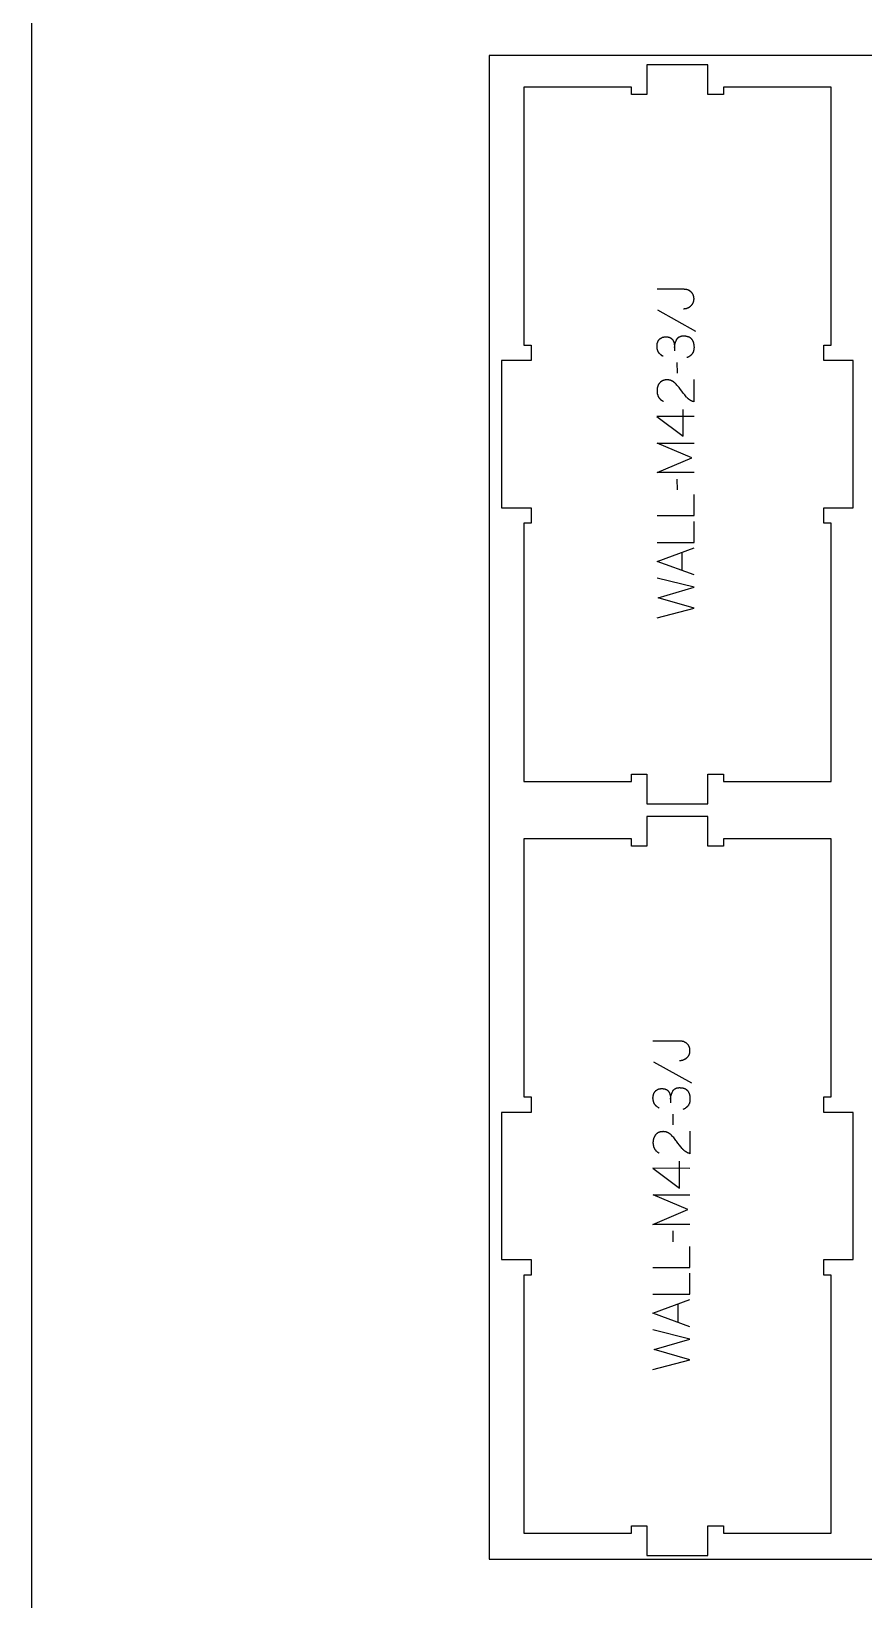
# Model space of a CAD drawing. Extents: x -13885 to -10701, y -27186 to -19593.
# Drawn here: x -13885 to -13209, y -21550 to -20277 of the extents above; entities that cross this region are included whole.
import ezdxf

# ---------------------------------------------------------------- set-up
doc = ezdxf.new("R2010")
doc.units = 0
for name, color, linetype in [('0_SHEET_SPRUCEPLY_2440X122', 1, 'CONTINUOUS'), ('1_ANYTOOL_1MMDEEP_LABELS_S', 2, 'CONTINUOUS'), ('4_ANYTOOL_CUTTHROUGH_OUTSI', 5, 'CONTINUOUS'), ('DONOTCUT', 18, 'CONTINUOUS')]:
    doc.layers.add(name, color=color, linetype=linetype)

msp = doc.modelspace()

# ---------------------------------------------------------------- linework, layer by layer
at = {"layer": '0_SHEET_SPRUCEPLY_2440X122'}
msp.add_lwpolyline([(-13513.1, -20296.7), (-13513.1, -21516.7), (-11073.1, -21516.7), (-11073.1, -20296.7)], close=True, dxfattribs=at)
at = {"layer": '1_ANYTOOL_1MMDEEP_LABELS_S'}
for points in [[(-13355.4, -20502.2), (-13355.2, -20502.2), (-13355, -20502.2), (-13354.8, -20502.2), (-13354.6, -20502.1), (-13354.4, -20502.1), (-13354.2, -20502.1), (-13354, -20502.1), (-13353.8, -20502), (-13353.6, -20502), (-13353.4, -20502), (-13353.2, -20501.9), (-13353, -20501.9), (-13352.8, -20501.8), (-13352.6, -20501.7), (-13352.5, -20501.7), (-13352.3, -20501.6), (-13352.1, -20501.5), (-13351.9, -20501.5), (-13351.7, -20501.4), (-13351.5, -20501.3), (-13351.4, -20501.2), (-13351.2, -20501.1), (-13351, -20501), (-13350.8, -20500.9), (-13350.7, -20500.8), (-13350.5, -20500.7), (-13350.3, -20500.6), (-13350.2, -20500.5), (-13350, -20500.4), (-13349.8, -20500.2), (-13349.7, -20500.1), (-13349.5, -20500), (-13349.4, -20499.8), (-13349.2, -20499.7), (-13349.1, -20499.5), (-13348.9, -20499.4), (-13348.8, -20499.2), (-13348.6, -20499.1), (-13348.5, -20498.9), (-13348.4, -20498.8), (-13348.3, -20498.6), (-13348.2, -20498.4), (-13348, -20498.3), (-13347.9, -20498.1), (-13347.8, -20497.9), (-13347.8, -20497.8), (-13347.7, -20497.6), (-13347.6, -20497.4), (-13347.5, -20497.2), (-13347.4, -20497), (-13347.4, -20496.9), (-13347.3, -20496.7), (-13347.2, -20496.5), (-13347.2, -20496.3), (-13347.1, -20496.1), (-13347.1, -20495.9), (-13347.1, -20495.7), (-13347, -20495.5), (-13347, -20495.2), (-13347, -20495), (-13347, -20494.8), (-13346.9, -20494.6), (-13346.9, -20494.4), (-13346.9, -20494.2), (-13346.9, -20493.9), (-13346.9, -20493.7), (-13347, -20493.5), (-13347, -20493.3), (-13347, -20493.1), (-13347, -20492.9), (-13347.1, -20492.7), (-13347.1, -20492.5), (-13347.1, -20492.3), (-13347.2, -20492.1), (-13347.2, -20492), (-13347.3, -20491.8), (-13347.3, -20491.6), (-13347.4, -20491.4), (-13347.5, -20491.2), (-13347.5, -20491.1), (-13347.6, -20490.9), (-13347.7, -20490.7), (-13347.8, -20490.5), (-13347.9, -20490.4), (-13348, -20490.2), (-13348.1, -20490.1), (-13348.2, -20489.9), (-13348.3, -20489.7), (-13348.4, -20489.6), (-13348.5, -20489.4), (-13348.6, -20489.3), (-13348.7, -20489.1), (-13348.9, -20489), (-13349, -20488.9), (-13349.2, -20488.7), (-13349.3, -20488.6), (-13349.4, -20488.5), (-13349.6, -20488.3), (-13349.7, -20488.2), (-13349.9, -20488.1), (-13350.1, -20488), (-13350.2, -20487.9), (-13350.4, -20487.8), (-13350.5, -20487.6), (-13350.7, -20487.5), (-13350.9, -20487.5), (-13351, -20487.4), (-13351.2, -20487.3), (-13351.4, -20487.2), (-13351.6, -20487.1), (-13351.7, -20487), (-13351.9, -20487), (-13352.1, -20486.9), (-13352.3, -20486.9), (-13352.5, -20486.8), (-13352.6, -20486.7), (-13352.8, -20486.7), (-13353, -20486.7), (-13353.2, -20486.6), (-13353.4, -20486.6), (-13353.6, -20486.5), (-13353.8, -20486.5), (-13354, -20486.5), (-13354.2, -20486.5), (-13354.4, -20486.5), (-13354.6, -20486.5), (-13354.8, -20486.4), (-13355, -20486.4), (-13376.9, -20486.4)], [(-13376.5, -20503.2), (-13345.7, -20520.4)], [(-13372, -20540.8), (-13372.3, -20540.6), (-13372.6, -20540.5), (-13372.9, -20540.3), (-13373.2, -20540.1), (-13373.4, -20539.9), (-13373.7, -20539.7), (-13373.9, -20539.5), (-13374.1, -20539.4), (-13374.2, -20539.3), (-13374.3, -20539.2), (-13374.4, -20539.1), (-13374.5, -20539), (-13374.6, -20538.9), (-13374.7, -20538.8), (-13374.8, -20538.7), (-13374.9, -20538.6), (-13375, -20538.5), (-13375.1, -20538.4), (-13375.2, -20538.2), (-13375.3, -20538.1), (-13375.4, -20538), (-13375.5, -20537.9), (-13375.5, -20537.7), (-13375.6, -20537.6), (-13375.7, -20537.5), (-13375.8, -20537.4), (-13375.9, -20537.2), (-13375.9, -20537.1), (-13376, -20537), (-13376.1, -20536.8), (-13376.1, -20536.7), (-13376.2, -20536.6), (-13376.2, -20536.4), (-13376.3, -20536.3), (-13376.4, -20536.1), (-13376.4, -20536), (-13376.5, -20535.8), (-13376.5, -20535.7), (-13376.5, -20535.6), (-13376.6, -20535.2), (-13376.7, -20534.9), (-13376.8, -20534.6), (-13376.8, -20534.3), (-13376.9, -20534), (-13376.9, -20533.6), (-13376.9, -20533.3), (-13376.9, -20533), (-13376.9, -20532.6), (-13376.9, -20532.4), (-13376.9, -20532.2), (-13376.9, -20532), (-13376.9, -20531.8), (-13376.9, -20531.6), (-13376.9, -20531.4), (-13376.8, -20531.2), (-13376.8, -20531), (-13376.8, -20530.8), (-13376.8, -20530.6), (-13376.7, -20530.4), (-13376.7, -20530.2), (-13376.6, -20530.1), (-13376.6, -20529.9), (-13376.5, -20529.7), (-13376.5, -20529.5), (-13376.4, -20529.4), (-13376.3, -20529.2), (-13376.3, -20529), (-13376.2, -20528.9), (-13376.1, -20528.7), (-13376, -20528.5), (-13376, -20528.4), (-13375.9, -20528.2), (-13375.8, -20528.1), (-13375.7, -20527.9), (-13375.6, -20527.8), (-13375.5, -20527.6), (-13375.4, -20527.5), (-13375.3, -20527.4), (-13375.2, -20527.2), (-13375.1, -20527.1), (-13374.9, -20527), (-13374.8, -20526.8), (-13374.7, -20526.7), (-13374.6, -20526.6), (-13374.4, -20526.5), (-13374.3, -20526.4), (-13374.2, -20526.3), (-13374, -20526.2), (-13373.9, -20526.1), (-13373.7, -20526), (-13373.6, -20525.9), (-13373.4, -20525.8), (-13373.3, -20525.7), (-13373.1, -20525.7), (-13372.9, -20525.6), (-13372.8, -20525.5), (-13372.6, -20525.4), (-13372.4, -20525.4), (-13372.3, -20525.3), (-13372.1, -20525.3), (-13371.9, -20525.2), (-13371.7, -20525.2), (-13371.5, -20525.2), (-13371.3, -20525.1), (-13371.1, -20525.1), (-13370.9, -20525.1), (-13370.7, -20525.1), (-13370.5, -20525), (-13370.3, -20525), (-13370.1, -20525), (-13369.9, -20525), (-13369.4, -20525), (-13369, -20525), (-13368.7, -20525.1), (-13368.4, -20525.1), (-13368.1, -20525.1), (-13367.9, -20525.2), (-13367.8, -20525.2), (-13367.7, -20525.2), (-13367.5, -20525.2), (-13367.4, -20525.3), (-13367.2, -20525.3), (-13367.1, -20525.3), (-13367, -20525.4), (-13366.9, -20525.4), (-13366.7, -20525.5), (-13366.6, -20525.5), (-13366.5, -20525.6), (-13366.4, -20525.6), (-13366.3, -20525.7), (-13366.2, -20525.7), (-13366, -20525.8), (-13365.9, -20525.8), (-13365.8, -20525.9), (-13365.7, -20526), (-13365.6, -20526), (-13365.5, -20526.1), (-13365.5, -20526.2), (-13365.3, -20526.3), (-13365.1, -20526.5), (-13364.9, -20526.6), (-13364.8, -20526.8), (-13364.7, -20526.9), (-13364.6, -20526.9), (-13364.6, -20527), (-13364.5, -20527.1), (-13364.4, -20527.2), (-13364.3, -20527.3), (-13364.3, -20527.4), (-13364.2, -20527.5), (-13364.1, -20527.6), (-13364.1, -20527.6), (-13364, -20527.7), (-13364, -20527.8), (-13363.9, -20527.9), (-13363.9, -20528), (-13363.8, -20528.1), (-13363.8, -20528.2), (-13363.7, -20528.3), (-13363.7, -20528.4), (-13363.6, -20528.5), (-13363.6, -20528.6), (-13363.5, -20528.7), (-13363.5, -20528.8), (-13363.4, -20529), (-13363.3, -20529.3), (-13363.3, -20529.5), (-13363.2, -20529.7), (-13363.1, -20529.9), (-13363.1, -20530.1), (-13363, -20530.4), (-13363, -20530.6), (-13362.9, -20530.8), (-13362.9, -20531.1), (-13362.9, -20531.3), (-13362.8, -20531.5), (-13362.8, -20531.8), (-13362.8, -20532), (-13362.8, -20532.3), (-13362.8, -20532.5), (-13362.8, -20532.8), (-13362.7, -20536.5)], [(-13362.7, -20533.7), (-13362.7, -20533.2), (-13362.6, -20532.8), (-13362.6, -20532.4), (-13362.5, -20531.9), (-13362.5, -20531.5), (-13362.4, -20531.1), (-13362.3, -20530.7), (-13362.2, -20530.3), (-13362.1, -20529.9), (-13362, -20529.5), (-13361.8, -20529.1), (-13361.7, -20528.7), (-13361.5, -20528.3), (-13361.3, -20527.9), (-13361.2, -20527.6), (-13361, -20527.2), (-13360.9, -20527), (-13360.8, -20526.8), (-13360.7, -20526.8), (-13360.7, -20526.7), (-13360.6, -20526.6), (-13360.5, -20526.5), (-13360.5, -20526.4), (-13360.4, -20526.3), (-13360.4, -20526.3), (-13360.3, -20526.2), (-13360.2, -20526.1), (-13360.2, -20526), (-13360.1, -20526), (-13360, -20525.9), (-13360, -20525.8), (-13359.9, -20525.8), (-13359.8, -20525.7), (-13359.8, -20525.6), (-13359.7, -20525.6), (-13359.6, -20525.5), (-13359.5, -20525.5), (-13359.5, -20525.4), (-13359.4, -20525.3), (-13359.3, -20525.3), (-13359.2, -20525.2), (-13359.1, -20525.2), (-13359.1, -20525.1), (-13359, -20525.1), (-13358.9, -20525), (-13358.8, -20525), (-13358.7, -20524.9), (-13358.6, -20524.9), (-13358.5, -20524.9), (-13358.4, -20524.8), (-13358.3, -20524.8), (-13358.2, -20524.7), (-13358.1, -20524.7), (-13357.9, -20524.6), (-13357.7, -20524.5), (-13357.5, -20524.5), (-13357.2, -20524.4), (-13357, -20524.4), (-13356.8, -20524.3), (-13356.6, -20524.3), (-13356.4, -20524.3), (-13356.1, -20524.3), (-13355.9, -20524.3), (-13355.6, -20524.2), (-13355.4, -20524.2), (-13355.1, -20524.2), (-13354.8, -20524.3), (-13354.6, -20524.3), (-13354.3, -20524.3), (-13354, -20524.3), (-13353.8, -20524.3), (-13353.5, -20524.4), (-13353.3, -20524.4), (-13353.1, -20524.4), (-13352.8, -20524.5), (-13352.6, -20524.5), (-13352.4, -20524.6), (-13352.1, -20524.7), (-13351.9, -20524.7), (-13351.7, -20524.8), (-13351.5, -20524.9), (-13351.3, -20524.9), (-13351.1, -20525), (-13350.9, -20525.1), (-13350.7, -20525.2), (-13350.6, -20525.3), (-13350.4, -20525.4), (-13350.2, -20525.5), (-13350.1, -20525.6), (-13349.9, -20525.8), (-13349.7, -20525.9), (-13349.6, -20526), (-13349.5, -20526.1), (-13349.4, -20526.1), (-13349.4, -20526.2), (-13349.3, -20526.3), (-13349.2, -20526.4), (-13349.2, -20526.4), (-13349.1, -20526.5), (-13349, -20526.6), (-13348.9, -20526.7), (-13348.8, -20526.9), (-13348.7, -20527), (-13348.6, -20527.2), (-13348.4, -20527.4), (-13348.3, -20527.5), (-13348.2, -20527.7), (-13348.1, -20527.9), (-13348, -20528.1), (-13348, -20528.3), (-13347.9, -20528.5), (-13347.8, -20528.7), (-13347.7, -20528.8), (-13347.6, -20529), (-13347.6, -20529.2), (-13347.5, -20529.5), (-13347.4, -20529.7), (-13347.4, -20529.9), (-13347.3, -20530.1), (-13347.3, -20530.3), (-13347.2, -20530.5), (-13347.2, -20530.8), (-13347.1, -20531), (-13347.1, -20531.2), (-13347.1, -20531.5), (-13347, -20532), (-13347, -20532.5), (-13346.9, -20533), (-13346.9, -20533.5), (-13346.9, -20533.9), (-13347, -20534.3), (-13347, -20534.6), (-13347, -20535), (-13347.1, -20535.3), (-13347.1, -20535.5), (-13347.1, -20535.7), (-13347.2, -20535.8), (-13347.2, -20536), (-13347.3, -20536.2), (-13347.3, -20536.3), (-13347.3, -20536.5), (-13347.4, -20536.7), (-13347.4, -20536.8), (-13347.5, -20537), (-13347.6, -20537.1), (-13347.6, -20537.3), (-13347.7, -20537.4), (-13347.7, -20537.6), (-13347.8, -20537.7), (-13347.9, -20537.9), (-13348, -20538), (-13348, -20538.1), (-13348.1, -20538.3), (-13348.2, -20538.4), (-13348.3, -20538.6), (-13348.4, -20538.7), (-13348.5, -20538.8), (-13348.5, -20538.9), (-13348.6, -20539.1), (-13348.7, -20539.2), (-13348.8, -20539.3), (-13348.9, -20539.4), (-13349.1, -20539.6), (-13349.2, -20539.7), (-13349.3, -20539.8), (-13349.4, -20539.9), (-13349.5, -20540), (-13349.6, -20540.1), (-13349.8, -20540.2), (-13349.9, -20540.3), (-13350, -20540.4), (-13350.1, -20540.5), (-13350.3, -20540.6), (-13350.4, -20540.7), (-13350.6, -20540.8), (-13350.7, -20540.9), (-13350.8, -20541), (-13351, -20541.1), (-13351.3, -20541.3), (-13351.6, -20541.4), (-13351.9, -20541.6), (-13352.3, -20541.8), (-13352.6, -20541.9)], [(-13360.8, -20545.8), (-13360.7, -20554.5)], [(-13347, -20559.5), (-13347, -20577.8), (-13347.5, -20577.6), (-13347.7, -20577.5), (-13347.9, -20577.5), (-13348.1, -20577.4), (-13348.4, -20577.3), (-13348.6, -20577.2), (-13348.8, -20577.1), (-13349, -20577), (-13349.2, -20576.9), (-13349.4, -20576.8), (-13349.6, -20576.7), (-13349.8, -20576.6), (-13350, -20576.4), (-13350.2, -20576.3), (-13350.4, -20576.2), (-13350.6, -20576.1), (-13350.8, -20575.9), (-13351, -20575.8), (-13351.2, -20575.7), (-13351.3, -20575.5), (-13351.5, -20575.4), (-13351.7, -20575.2), (-13351.9, -20575.1), (-13352, -20574.9), (-13352.2, -20574.8), (-13352.4, -20574.6), (-13352.5, -20574.4), (-13352.7, -20574.3), (-13352.9, -20574.1), (-13353.2, -20573.7), (-13354.4, -20572.2), (-13355.6, -20570.8), (-13356.7, -20569.2), (-13357.9, -20567.7), (-13358.4, -20567), (-13359, -20566.2), (-13359.6, -20565.5), (-13360.2, -20564.8), (-13360.8, -20564.2), (-13361.4, -20563.5), (-13362, -20562.9), (-13362.6, -20562.3), (-13362.7, -20562.2), (-13362.9, -20562), (-13363.1, -20561.9), (-13363.2, -20561.7), (-13363.4, -20561.6), (-13363.6, -20561.5), (-13363.7, -20561.4), (-13363.9, -20561.3), (-13364.1, -20561.2), (-13364.2, -20561.1), (-13364.4, -20561), (-13364.6, -20560.9), (-13364.8, -20560.8), (-13365, -20560.7), (-13365.2, -20560.6), (-13365.4, -20560.5), (-13365.6, -20560.5), (-13365.7, -20560.4), (-13365.9, -20560.3), (-13366.1, -20560.3), (-13366.3, -20560.2), (-13366.5, -20560.2), (-13366.8, -20560.1), (-13367, -20560.1), (-13367.2, -20560.1), (-13367.4, -20560), (-13367.6, -20560), (-13367.8, -20560), (-13368, -20560), (-13368.3, -20560), (-13368.5, -20559.9), (-13368.7, -20559.9), (-13369, -20559.9), (-13369.2, -20560), (-13369.4, -20560), (-13369.7, -20560), (-13369.9, -20560), (-13370.2, -20560), (-13370.4, -20560.1), (-13370.6, -20560.1), (-13370.8, -20560.1), (-13371, -20560.2), (-13371.3, -20560.2), (-13371.5, -20560.3), (-13371.7, -20560.4), (-13371.9, -20560.4), (-13372.1, -20560.5), (-13372.3, -20560.6), (-13372.4, -20560.7), (-13372.6, -20560.7), (-13372.8, -20560.8), (-13373, -20560.9), (-13373.2, -20561), (-13373.3, -20561.1), (-13373.5, -20561.2), (-13373.7, -20561.4), (-13373.8, -20561.5), (-13374, -20561.6), (-13374.1, -20561.7), (-13374.3, -20561.9), (-13374.4, -20562), (-13374.6, -20562.2), (-13374.7, -20562.3), (-13374.8, -20562.5), (-13375, -20562.6), (-13375.1, -20562.8), (-13375.2, -20563), (-13375.3, -20563.1), (-13375.4, -20563.3), (-13375.6, -20563.5), (-13375.7, -20563.6), (-13375.8, -20563.8), (-13375.9, -20564), (-13375.9, -20564.2), (-13376, -20564.4), (-13376.1, -20564.6), (-13376.2, -20564.7), (-13376.3, -20564.9), (-13376.3, -20565.1), (-13376.4, -20565.3), (-13376.5, -20565.5), (-13376.5, -20565.7), (-13376.6, -20565.9), (-13376.6, -20566.2), (-13376.7, -20566.4), (-13376.7, -20566.6), (-13376.8, -20566.8), (-13376.8, -20567), (-13376.8, -20567.2), (-13376.9, -20567.5), (-13376.9, -20567.7), (-13376.9, -20567.9), (-13376.9, -20568.1), (-13376.9, -20568.4), (-13376.9, -20568.9), (-13376.9, -20569.2), (-13376.9, -20569.6), (-13376.9, -20569.9), (-13376.9, -20570.3), (-13376.8, -20570.6), (-13376.8, -20571), (-13376.7, -20571.3), (-13376.6, -20571.6), (-13376.5, -20571.9), (-13376.5, -20572.1), (-13376.4, -20572.2), (-13376.4, -20572.4), (-13376.3, -20572.5), (-13376.3, -20572.7), (-13376.2, -20572.8), (-13376.2, -20573), (-13376.1, -20573.1), (-13376, -20573.3), (-13376, -20573.4), (-13375.9, -20573.5), (-13375.8, -20573.7), (-13375.7, -20573.8), (-13375.7, -20573.9), (-13375.6, -20574.1), (-13375.5, -20574.2), (-13375.4, -20574.3), (-13375.3, -20574.5), (-13375.2, -20574.6), (-13375.1, -20574.7), (-13375, -20574.8), (-13374.9, -20574.9), (-13374.8, -20575.1), (-13374.7, -20575.2), (-13374.6, -20575.3), (-13374.5, -20575.4), (-13374.4, -20575.5), (-13374.3, -20575.6), (-13374.2, -20575.7), (-13374.1, -20575.8), (-13374, -20576), (-13373.8, -20576.1), (-13373.6, -20576.3), (-13373.3, -20576.5), (-13373, -20576.6), (-13372.8, -20576.8), (-13372.5, -20577), (-13372.2, -20577.2), (-13371.8, -20577.3)], [(-13355.6, -20605.7), (-13355.6, -20583.9)], [(-13346.9, -20589.7), (-13377, -20589.6), (-13355.6, -20605.7)], [(-13346.9, -20635.2), (-13376.9, -20635.2), (-13348.6, -20623.2), (-13376.8, -20611.2), (-13346.9, -20611.2)], [(-13360.8, -20640.4), (-13360.7, -20649.2)], [(-13376.9, -20670.1), (-13346.9, -20670.1), (-13346.9, -20653)], [(-13376.9, -20691.9), (-13346.9, -20691.9), (-13346.9, -20674.8)], [(-13346.9, -20718.2), (-13376.9, -20707.3), (-13346.9, -20696.2)], [(-13356.5, -20714.7), (-13356.5, -20699.8)], [(-13376.9, -20752.9), (-13346.9, -20745.2), (-13376, -20736.7), (-13346.9, -20728.2), (-13376.9, -20720.7)], [(-13358.7, -21112.2), (-13358.4, -21112.2), (-13358.2, -21112.2), (-13358, -21112.2), (-13357.8, -21112.1), (-13357.6, -21112.1), (-13357.4, -21112.1), (-13357.2, -21112.1), (-13357, -21112), (-13356.8, -21112), (-13356.6, -21112), (-13356.4, -21111.9), (-13356.3, -21111.9), (-13356.1, -21111.8), (-13355.9, -21111.7), (-13355.7, -21111.7), (-13355.5, -21111.6), (-13355.3, -21111.5), (-13355.1, -21111.5), (-13355, -21111.4), (-13354.8, -21111.3), (-13354.6, -21111.2), (-13354.4, -21111.1), (-13354.2, -21111), (-13354.1, -21110.9), (-13353.9, -21110.8), (-13353.7, -21110.7), (-13353.6, -21110.6), (-13353.4, -21110.5), (-13353.2, -21110.4), (-13353.1, -21110.2), (-13352.9, -21110.1), (-13352.7, -21110), (-13352.6, -21109.8), (-13352.4, -21109.7), (-13352.3, -21109.5), (-13352.1, -21109.4), (-13352, -21109.2), (-13351.9, -21109.1), (-13351.7, -21108.9), (-13351.6, -21108.8), (-13351.5, -21108.6), (-13351.4, -21108.4), (-13351.3, -21108.3), (-13351.2, -21108.1), (-13351.1, -21107.9), (-13351, -21107.8), (-13350.9, -21107.6), (-13350.8, -21107.4), (-13350.7, -21107.2), (-13350.7, -21107), (-13350.6, -21106.9), (-13350.5, -21106.7), (-13350.5, -21106.5), (-13350.4, -21106.3), (-13350.4, -21106.1), (-13350.3, -21105.9), (-13350.3, -21105.7), (-13350.3, -21105.5), (-13350.2, -21105.2), (-13350.2, -21105), (-13350.2, -21104.8), (-13350.2, -21104.6), (-13350.2, -21104.4), (-13350.2, -21104.2), (-13350.2, -21103.9), (-13350.2, -21103.7), (-13350.2, -21103.5), (-13350.2, -21103.3), (-13350.2, -21103.1), (-13350.2, -21102.9), (-13350.3, -21102.7), (-13350.3, -21102.5), (-13350.4, -21102.3), (-13350.4, -21102.1), (-13350.4, -21102), (-13350.5, -21101.8), (-13350.6, -21101.6), (-13350.6, -21101.4), (-13350.7, -21101.2), (-13350.8, -21101.1), (-13350.8, -21100.9), (-13350.9, -21100.7), (-13351, -21100.5), (-13351.1, -21100.4), (-13351.2, -21100.2), (-13351.3, -21100.1), (-13351.4, -21099.9), (-13351.5, -21099.7), (-13351.6, -21099.6), (-13351.7, -21099.4), (-13351.8, -21099.3), (-13352, -21099.1), (-13352.1, -21099), (-13352.2, -21098.9), (-13352.4, -21098.7), (-13352.5, -21098.6), (-13352.7, -21098.5), (-13352.8, -21098.3), (-13353, -21098.2), (-13353.1, -21098.1), (-13353.3, -21098), (-13353.4, -21097.9), (-13353.6, -21097.8), (-13353.8, -21097.6), (-13353.9, -21097.5), (-13354.1, -21097.5), (-13354.3, -21097.4), (-13354.4, -21097.3), (-13354.6, -21097.2), (-13354.8, -21097.1), (-13355, -21097), (-13355.1, -21097), (-13355.3, -21096.9), (-13355.5, -21096.9), (-13355.7, -21096.8), (-13355.9, -21096.7), (-13356.1, -21096.7), (-13356.2, -21096.7), (-13356.4, -21096.6), (-13356.6, -21096.6), (-13356.8, -21096.5), (-13357, -21096.5), (-13357.2, -21096.5), (-13357.4, -21096.5), (-13357.6, -21096.5), (-13357.8, -21096.5), (-13358.1, -21096.4), (-13358.3, -21096.4), (-13380.2, -21096.4)], [(-13379.7, -21113.2), (-13348.9, -21130.4)], [(-13375.2, -21150.8), (-13375.5, -21150.6), (-13375.8, -21150.5), (-13376.1, -21150.3), (-13376.4, -21150.1), (-13376.7, -21149.9), (-13376.9, -21149.7), (-13377.2, -21149.5), (-13377.3, -21149.4), (-13377.4, -21149.3), (-13377.5, -21149.2), (-13377.6, -21149.1), (-13377.7, -21149), (-13377.8, -21148.9), (-13377.9, -21148.8), (-13378, -21148.7), (-13378.1, -21148.6), (-13378.2, -21148.5), (-13378.3, -21148.4), (-13378.4, -21148.2), (-13378.5, -21148.1), (-13378.6, -21148), (-13378.7, -21147.9), (-13378.8, -21147.7), (-13378.9, -21147.6), (-13378.9, -21147.5), (-13379, -21147.4), (-13379.1, -21147.2), (-13379.2, -21147.1), (-13379.2, -21147), (-13379.3, -21146.8), (-13379.4, -21146.7), (-13379.4, -21146.6), (-13379.5, -21146.4), (-13379.5, -21146.3), (-13379.6, -21146.1), (-13379.6, -21146), (-13379.7, -21145.8), (-13379.7, -21145.7), (-13379.8, -21145.6), (-13379.9, -21145.2), (-13379.9, -21144.9), (-13380, -21144.6), (-13380, -21144.3), (-13380.1, -21144), (-13380.1, -21143.6), (-13380.1, -21143.3), (-13380.2, -21143), (-13380.2, -21142.6), (-13380.2, -21142.4), (-13380.2, -21142.2), (-13380.1, -21142), (-13380.1, -21141.8), (-13380.1, -21141.6), (-13380.1, -21141.4), (-13380.1, -21141.2), (-13380, -21141), (-13380, -21140.8), (-13380, -21140.6), (-13379.9, -21140.4), (-13379.9, -21140.2), (-13379.9, -21140.1), (-13379.8, -21139.9), (-13379.8, -21139.7), (-13379.7, -21139.5), (-13379.6, -21139.4), (-13379.6, -21139.2), (-13379.5, -21139), (-13379.4, -21138.9), (-13379.4, -21138.7), (-13379.3, -21138.5), (-13379.2, -21138.4), (-13379.1, -21138.2), (-13379, -21138.1), (-13378.9, -21137.9), (-13378.8, -21137.8), (-13378.7, -21137.6), (-13378.6, -21137.5), (-13378.5, -21137.4), (-13378.4, -21137.2), (-13378.3, -21137.1), (-13378.2, -21137), (-13378, -21136.8), (-13377.9, -21136.7), (-13377.8, -21136.6), (-13377.7, -21136.5), (-13377.5, -21136.4), (-13377.4, -21136.3), (-13377.2, -21136.2), (-13377.1, -21136.1), (-13376.9, -21136), (-13376.8, -21135.9), (-13376.6, -21135.8), (-13376.5, -21135.7), (-13376.3, -21135.7), (-13376.2, -21135.6), (-13376, -21135.5), (-13375.8, -21135.4), (-13375.7, -21135.4), (-13375.5, -21135.3), (-13375.3, -21135.3), (-13375.1, -21135.2), (-13374.9, -21135.2), (-13374.7, -21135.2), (-13374.6, -21135.1), (-13374.4, -21135.1), (-13374.2, -21135.1), (-13374, -21135.1), (-13373.8, -21135), (-13373.6, -21135), (-13373.3, -21135), (-13373.1, -21135), (-13372.6, -21135), (-13372.2, -21135), (-13371.9, -21135.1), (-13371.6, -21135.1), (-13371.3, -21135.1), (-13371.2, -21135.2), (-13371, -21135.2), (-13370.9, -21135.2), (-13370.7, -21135.2), (-13370.6, -21135.3), (-13370.5, -21135.3), (-13370.3, -21135.3), (-13370.2, -21135.4), (-13370.1, -21135.4), (-13370, -21135.5), (-13369.8, -21135.5), (-13369.7, -21135.6), (-13369.6, -21135.6), (-13369.5, -21135.7), (-13369.4, -21135.7), (-13369.3, -21135.8), (-13369.2, -21135.8), (-13369.1, -21135.9), (-13369, -21136), (-13368.9, -21136), (-13368.8, -21136.1), (-13368.7, -21136.2), (-13368.5, -21136.3), (-13368.3, -21136.5), (-13368.2, -21136.6), (-13368, -21136.8), (-13367.9, -21136.9), (-13367.9, -21136.9), (-13367.8, -21137), (-13367.7, -21137.1), (-13367.6, -21137.2), (-13367.6, -21137.3), (-13367.5, -21137.4), (-13367.4, -21137.5), (-13367.4, -21137.6), (-13367.3, -21137.6), (-13367.3, -21137.7), (-13367.2, -21137.8), (-13367.1, -21137.9), (-13367.1, -21138), (-13367, -21138.1), (-13367, -21138.2), (-13366.9, -21138.3), (-13366.9, -21138.4), (-13366.8, -21138.5), (-13366.8, -21138.6), (-13366.7, -21138.7), (-13366.7, -21138.8), (-13366.6, -21139), (-13366.5, -21139.3), (-13366.5, -21139.5), (-13366.4, -21139.7), (-13366.4, -21139.9), (-13366.3, -21140.1), (-13366.3, -21140.4), (-13366.2, -21140.6), (-13366.2, -21140.8), (-13366.1, -21141.1), (-13366.1, -21141.3), (-13366.1, -21141.5), (-13366, -21141.8), (-13366, -21142), (-13366, -21142.3), (-13366, -21142.5), (-13366, -21142.8), (-13365.9, -21146.5)], [(-13365.9, -21143.7), (-13365.9, -21143.2), (-13365.9, -21142.8), (-13365.8, -21142.4), (-13365.8, -21141.9), (-13365.7, -21141.5), (-13365.6, -21141.1), (-13365.5, -21140.7), (-13365.4, -21140.3), (-13365.3, -21139.9), (-13365.2, -21139.5), (-13365, -21139.1), (-13364.9, -21138.7), (-13364.7, -21138.3), (-13364.6, -21137.9), (-13364.4, -21137.6), (-13364.2, -21137.2), (-13364.1, -21137), (-13364, -21136.8), (-13363.9, -21136.8), (-13363.9, -21136.7), (-13363.8, -21136.6), (-13363.8, -21136.5), (-13363.7, -21136.4), (-13363.7, -21136.3), (-13363.6, -21136.3), (-13363.5, -21136.2), (-13363.5, -21136.1), (-13363.4, -21136), (-13363.3, -21136), (-13363.3, -21135.9), (-13363.2, -21135.8), (-13363.1, -21135.8), (-13363.1, -21135.7), (-13363, -21135.6), (-13362.9, -21135.6), (-13362.8, -21135.5), (-13362.8, -21135.5), (-13362.7, -21135.4), (-13362.6, -21135.3), (-13362.5, -21135.3), (-13362.4, -21135.2), (-13362.4, -21135.2), (-13362.3, -21135.1), (-13362.2, -21135.1), (-13362.1, -21135), (-13362, -21135), (-13361.9, -21134.9), (-13361.8, -21134.9), (-13361.8, -21134.9), (-13361.7, -21134.8), (-13361.6, -21134.8), (-13361.5, -21134.7), (-13361.3, -21134.7), (-13361.1, -21134.6), (-13360.9, -21134.5), (-13360.7, -21134.5), (-13360.5, -21134.4), (-13360.3, -21134.4), (-13360, -21134.3), (-13359.8, -21134.3), (-13359.6, -21134.3), (-13359.3, -21134.3), (-13359.1, -21134.3), (-13358.9, -21134.2), (-13358.6, -21134.2), (-13358.3, -21134.2), (-13358.1, -21134.3), (-13357.8, -21134.3), (-13357.5, -21134.3), (-13357.3, -21134.3), (-13357, -21134.3), (-13356.8, -21134.4), (-13356.5, -21134.4), (-13356.3, -21134.4), (-13356, -21134.5), (-13355.8, -21134.5), (-13355.6, -21134.6), (-13355.4, -21134.7), (-13355.2, -21134.7), (-13354.9, -21134.8), (-13354.7, -21134.9), (-13354.5, -21134.9), (-13354.3, -21135), (-13354.2, -21135.1), (-13354, -21135.2), (-13353.8, -21135.3), (-13353.6, -21135.4), (-13353.4, -21135.5), (-13353.3, -21135.6), (-13353.1, -21135.8), (-13353, -21135.9), (-13352.8, -21136), (-13352.7, -21136.1), (-13352.7, -21136.1), (-13352.6, -21136.2), (-13352.5, -21136.3), (-13352.5, -21136.4), (-13352.4, -21136.4), (-13352.3, -21136.5), (-13352.3, -21136.6), (-13352.1, -21136.7), (-13352, -21136.9), (-13351.9, -21137), (-13351.8, -21137.2), (-13351.7, -21137.4), (-13351.6, -21137.5), (-13351.5, -21137.7), (-13351.4, -21137.9), (-13351.3, -21138.1), (-13351.2, -21138.3), (-13351.1, -21138.5), (-13351, -21138.7), (-13350.9, -21138.8), (-13350.9, -21139), (-13350.8, -21139.2), (-13350.7, -21139.5), (-13350.7, -21139.7), (-13350.6, -21139.9), (-13350.5, -21140.1), (-13350.5, -21140.3), (-13350.4, -21140.5), (-13350.4, -21140.8), (-13350.4, -21141), (-13350.3, -21141.2), (-13350.3, -21141.5), (-13350.2, -21142), (-13350.2, -21142.5), (-13350.2, -21143), (-13350.2, -21143.5), (-13350.2, -21143.9), (-13350.2, -21144.3), (-13350.2, -21144.6), (-13350.3, -21145), (-13350.3, -21145.3), (-13350.3, -21145.5), (-13350.4, -21145.7), (-13350.4, -21145.8), (-13350.4, -21146), (-13350.5, -21146.2), (-13350.5, -21146.3), (-13350.6, -21146.5), (-13350.6, -21146.7), (-13350.7, -21146.8), (-13350.7, -21147), (-13350.8, -21147.1), (-13350.8, -21147.3), (-13350.9, -21147.4), (-13351, -21147.6), (-13351, -21147.7), (-13351.1, -21147.9), (-13351.2, -21148), (-13351.3, -21148.1), (-13351.3, -21148.3), (-13351.4, -21148.4), (-13351.5, -21148.6), (-13351.6, -21148.7), (-13351.7, -21148.8), (-13351.8, -21148.9), (-13351.9, -21149.1), (-13352, -21149.2), (-13352.1, -21149.3), (-13352.2, -21149.4), (-13352.3, -21149.6), (-13352.4, -21149.7), (-13352.5, -21149.8), (-13352.6, -21149.9), (-13352.7, -21150), (-13352.9, -21150.1), (-13353, -21150.2), (-13353.1, -21150.3), (-13353.2, -21150.4), (-13353.4, -21150.5), (-13353.5, -21150.6), (-13353.6, -21150.7), (-13353.8, -21150.8), (-13353.9, -21150.9), (-13354.1, -21151), (-13354.2, -21151.1), (-13354.5, -21151.3), (-13354.8, -21151.4), (-13355.2, -21151.6), (-13355.5, -21151.8), (-13355.9, -21151.9)], [(-13364.1, -21155.8), (-13364, -21164.5)], [(-13350.2, -21169.5), (-13350.3, -21187.8), (-13350.7, -21187.6), (-13350.9, -21187.5), (-13351.2, -21187.5), (-13351.4, -21187.4), (-13351.6, -21187.3), (-13351.8, -21187.2), (-13352, -21187.1), (-13352.2, -21187), (-13352.4, -21186.9), (-13352.6, -21186.8), (-13352.8, -21186.7), (-13353, -21186.6), (-13353.2, -21186.4), (-13353.4, -21186.3), (-13353.6, -21186.2), (-13353.8, -21186.1), (-13354, -21185.9), (-13354.2, -21185.8), (-13354.4, -21185.7), (-13354.6, -21185.5), (-13354.7, -21185.4), (-13354.9, -21185.2), (-13355.1, -21185.1), (-13355.3, -21184.9), (-13355.4, -21184.8), (-13355.6, -21184.6), (-13355.8, -21184.4), (-13355.9, -21184.3), (-13356.1, -21184.1), (-13356.4, -21183.7), (-13357.6, -21182.2), (-13358.8, -21180.8), (-13360, -21179.2), (-13361.1, -21177.7), (-13361.7, -21177), (-13362.2, -21176.2), (-13362.8, -21175.5), (-13363.4, -21174.8), (-13364, -21174.2), (-13364.6, -21173.5), (-13365.2, -21172.9), (-13365.8, -21172.3), (-13366, -21172.2), (-13366.1, -21172), (-13366.3, -21171.9), (-13366.4, -21171.7), (-13366.6, -21171.6), (-13366.8, -21171.5), (-13367, -21171.4), (-13367.1, -21171.3), (-13367.3, -21171.2), (-13367.5, -21171.1), (-13367.7, -21171), (-13367.8, -21170.9), (-13368, -21170.8), (-13368.2, -21170.7), (-13368.4, -21170.6), (-13368.6, -21170.5), (-13368.8, -21170.5), (-13369, -21170.4), (-13369.2, -21170.3), (-13369.4, -21170.3), (-13369.6, -21170.2), (-13369.8, -21170.2), (-13370, -21170.1), (-13370.2, -21170.1), (-13370.4, -21170.1), (-13370.6, -21170), (-13370.8, -21170), (-13371, -21170), (-13371.3, -21170), (-13371.5, -21170), (-13371.7, -21169.9), (-13371.9, -21169.9), (-13372.2, -21169.9), (-13372.4, -21170), (-13372.7, -21170), (-13372.9, -21170), (-13373.1, -21170), (-13373.4, -21170), (-13373.6, -21170.1), (-13373.8, -21170.1), (-13374.1, -21170.1), (-13374.3, -21170.2), (-13374.5, -21170.2), (-13374.7, -21170.3), (-13374.9, -21170.4), (-13375.1, -21170.4), (-13375.3, -21170.5), (-13375.5, -21170.6), (-13375.7, -21170.7), (-13375.9, -21170.7), (-13376, -21170.8), (-13376.2, -21170.9), (-13376.4, -21171), (-13376.6, -21171.1), (-13376.7, -21171.2), (-13376.9, -21171.4), (-13377.1, -21171.5), (-13377.2, -21171.6), (-13377.4, -21171.7), (-13377.5, -21171.9), (-13377.7, -21172), (-13377.8, -21172.2), (-13377.9, -21172.3), (-13378.1, -21172.5), (-13378.2, -21172.6), (-13378.3, -21172.8), (-13378.4, -21173), (-13378.6, -21173.1), (-13378.7, -21173.3), (-13378.8, -21173.5), (-13378.9, -21173.6), (-13379, -21173.8), (-13379.1, -21174), (-13379.2, -21174.2), (-13379.3, -21174.4), (-13379.3, -21174.6), (-13379.4, -21174.7), (-13379.5, -21174.9), (-13379.6, -21175.1), (-13379.6, -21175.3), (-13379.7, -21175.5), (-13379.8, -21175.7), (-13379.8, -21175.9), (-13379.9, -21176.2), (-13379.9, -21176.4), (-13380, -21176.6), (-13380, -21176.8), (-13380, -21177), (-13380.1, -21177.2), (-13380.1, -21177.5), (-13380.1, -21177.7), (-13380.1, -21177.9), (-13380.1, -21178.1), (-13380.2, -21178.4), (-13380.2, -21178.9), (-13380.2, -21179.2), (-13380.1, -21179.6), (-13380.1, -21179.9), (-13380.1, -21180.3), (-13380, -21180.6), (-13380, -21181), (-13379.9, -21181.3), (-13379.8, -21181.6), (-13379.8, -21181.9), (-13379.7, -21182.1), (-13379.7, -21182.2), (-13379.6, -21182.4), (-13379.6, -21182.5), (-13379.5, -21182.7), (-13379.4, -21182.8), (-13379.4, -21183), (-13379.3, -21183.1), (-13379.3, -21183.3), (-13379.2, -21183.4), (-13379.1, -21183.5), (-13379, -21183.7), (-13379, -21183.8), (-13378.9, -21183.9), (-13378.8, -21184.1), (-13378.7, -21184.2), (-13378.6, -21184.3), (-13378.6, -21184.5), (-13378.5, -21184.6), (-13378.4, -21184.7), (-13378.3, -21184.8), (-13378.2, -21184.9), (-13378.1, -21185.1), (-13378, -21185.2), (-13377.9, -21185.3), (-13377.8, -21185.4), (-13377.6, -21185.5), (-13377.5, -21185.6), (-13377.4, -21185.7), (-13377.3, -21185.8), (-13377.2, -21186), (-13377.1, -21186.1), (-13376.8, -21186.3), (-13376.5, -21186.5), (-13376.3, -21186.6), (-13376, -21186.8), (-13375.7, -21187), (-13375.4, -21187.2), (-13375.1, -21187.3)], [(-13350.2, -21199.7), (-13380.2, -21199.6), (-13358.8, -21215.7)], [(-13358.8, -21215.7), (-13358.8, -21193.9)], [(-13350.2, -21245.2), (-13380.2, -21245.2), (-13351.8, -21233.2), (-13380, -21221.2), (-13350.2, -21221.2)], [(-13364.1, -21250.4), (-13364, -21259.2)], [(-13380.2, -21280.1), (-13350.2, -21280.1), (-13350.2, -21263)], [(-13380.2, -21301.9), (-13350.2, -21301.9), (-13350.2, -21284.8)], [(-13350.2, -21328.2), (-13380.2, -21317.3), (-13350.2, -21306.2)], [(-13359.7, -21324.7), (-13359.7, -21309.8)], [(-13380.2, -21362.9), (-13350.2, -21355.2), (-13379.3, -21346.7), (-13350.2, -21338.2), (-13380.2, -21330.7)]]:
    msp.add_lwpolyline(points, dxfattribs=at)
at = {"layer": '4_ANYTOOL_CUTTHROUGH_OUTSI', "color": 5}
for points in [[(-13235.6, -20531.8), (-13235.6, -20322.3), (-13323.1, -20322.3), (-13323.1, -20328.3), (-13335.6, -20328.3), (-13335.6, -20304.3), (-13385.1, -20304.3), (-13385.1, -20328.3), (-13397.6, -20328.3), (-13397.6, -20322.3), (-13485.1, -20322.3), (-13485.1, -20531.8), (-13479.1, -20531.8), (-13479.1, -20544.3), (-13503.1, -20544.3), (-13503.1, -20663.8), (-13479.1, -20663.8), (-13479.1, -20676.3), (-13485.1, -20676.3), (-13485.1, -20885.8), (-13397.6, -20885.8), (-13397.6, -20879.8), (-13385.1, -20879.8), (-13385.1, -20903.8), (-13335.6, -20903.8), (-13335.6, -20879.8), (-13323.1, -20879.8), (-13323.1, -20885.8), (-13235.6, -20885.8), (-13235.6, -20676.3), (-13241.6, -20676.3), (-13241.6, -20663.8), (-13217.6, -20663.8), (-13217.6, -20544.3), (-13241.6, -20544.3), (-13241.6, -20531.8)], [(-13235.6, -21141.8), (-13235.6, -20932.3), (-13323.1, -20932.3), (-13323.1, -20938.3), (-13335.6, -20938.3), (-13335.6, -20914.3), (-13385.1, -20914.3), (-13385.1, -20938.3), (-13397.6, -20938.3), (-13397.6, -20932.3), (-13485.1, -20932.3), (-13485.1, -21141.8), (-13479.1, -21141.8), (-13479.1, -21154.3), (-13503.1, -21154.3), (-13503.1, -21273.8), (-13479.1, -21273.8), (-13479.1, -21286.3), (-13485.1, -21286.3), (-13485.1, -21495.8), (-13397.6, -21495.8), (-13397.6, -21489.8), (-13385.1, -21489.8), (-13385.1, -21513.8), (-13335.6, -21513.8), (-13335.6, -21489.8), (-13323.1, -21489.8), (-13323.1, -21495.8), (-13235.6, -21495.8), (-13235.6, -21286.3), (-13241.6, -21286.3), (-13241.6, -21273.8), (-13217.6, -21273.8), (-13217.6, -21154.3), (-13241.6, -21154.3), (-13241.6, -21141.8)]]:
    msp.add_lwpolyline(points, close=True, dxfattribs=at)
at = {"layer": 'DONOTCUT'}
msp.add_lwpolyline([(-13884.8, -27186.1), (-10701.4, -27186.1), (-10701.4, -19592.7), (-13884.8, -19592.7)], close=True, dxfattribs=at)

doc.saveas('drawing.dxf')
